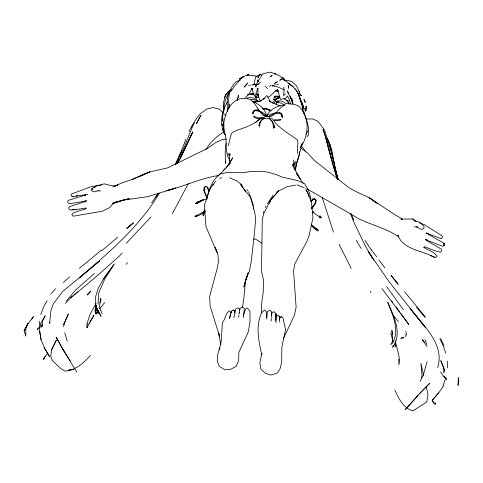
<?xml version="1.0" encoding="UTF-8"?>
<svg xmlns="http://www.w3.org/2000/svg" width="483" height="483" viewBox="0 0 483 483"><rect width="100%" height="100%" fill="white"/><g stroke="black" fill="none" stroke-linecap="round" stroke-linejoin="round"><path stroke-width="0.72" d="M275.956 322.789L275.962 313.678L273.795 311.632L271.953 312.906L271.361 317.452M275.932 318.907L275.926 320.404L275.769 317.488L276.602 315.779L277.948 315.182L279.307 316.148L279.476 318.967M275.938 317.416L275.962 313.678L276.077 317.379M302.346 111.012L302.376 106.658L298.434 93.992L303.892 108.228L303.843 113.728M229.141 106.978L229.165 104.056M261.478 312.338L261.599 303.849L263.205 292.215L263.621 280.581L261.478 271.186L262.299 219.234L263.748 213.619L270.715 199.805L278.739 190.797L270.528 200.179M243.517 317.681L243.571 314.566L243.535 315.097L245.34 309.621L245.919 308.685L247.314 307.961L249.928 311.372L250.019 321.962L248.256 332.038L238.844 352.355L238.699 360.475L236.109 366.38L230.56 369.398L224.867 369.773L219.342 366.362L217.64 362.232L217.567 355.126L221.142 342.157L222.409 322.409C225.718 319.287 225.181 312.966 229.407 310.931L231.23 312.767M271.627 315.477L271.688 311.71L269.749 310.001L267.347 311.698L266.658 319.04M229.516 163.339L229.769 153.558L230.113 154.989M302.418 111.072L302.587 106.097L297.999 92.965M223.846 125.145L223.025 130.76C220.574 123.153 221.365 114.489 224.77 107.323M222.271 120.684L222.452 118.661M306.023 105.958L305.95 110.498L306.234 106.218M98.019 304.344L98.731 292.976L104.678 279.222L114.447 263.875L103.326 279.12L98.218 288.339L95.652 296.514L95.791 312.899L96.177 314.028L94.946 310.931L96.117 305.322M237.244 100.313L238.53 95.296M263.627 213.088L263.742 211.632M96.195 305.334L95.954 308.202L98.109 313.654L97.089 310.285M225.803 161.165L225.621 163.302C225.338 156.685 224.607 149.808 226.189 143.354M204.321 190.224L204.532 187.851L205.589 186.885M421.701 377.887L421.967 374.935L420.886 363.162L423.651 375.683M237.201 100.416L237.34 99.003M259.745 125.779L260.035 122.93L261.913 119.989L264.491 118.359M237.304 100.47L238.729 95.048M229.956 315.888L229.66 318.478L230.518 314.656M282.966 77.721L283.02 77.274L282.712 77.642M206.73 199.292C208.457 189.722 212.381 180.111 220.085 173.777L227.209 172.54L243.305 172.721L249.663 171.61L262.136 171.308L267.703 172.165L276.542 174.689L282.633 177.237L297.782 180.6L304.278 183.395C308.178 188.69 310.823 195.017 311.064 201.628M239.333 313.171L239.822 309.12L237.859 307.798L235.891 308.866L234.605 312.893M56.312 340.062L51.512 350.078L50.757 356.243L52.393 360.65L60.689 368.475L64.794 371.113C75.565 370.425 83.758 363.089 90.49 355.253M196.756 216.541L196.835 215.937L196.249 215.587M243.535 315.097L244.398 308.691L242.508 306.802L240.075 308.414L239.61 310.551M295.451 171.018L296.477 163.755L295.898 165.826M284.614 78.874L284.421 80.214L285.362 80.136M227.415 111.434L227.982 107.6L227.258 110.275M242.466 307.393L243.897 297.83L245.503 280.514L247.894 273.475M195.428 203.138L195.343 203.663L197.149 203.041M437.652 367.817C445.193 343.83 422.788 325.554 410.121 308.402L425.65 327.818L389.105 281.752L368.058 251.287L372.858 258.954M227.336 102.287L223.587 109.285C224.341 102.07 226.654 94.813 231.309 89.162M276.028 104.177L276.385 102.136L281.04 103.139L284.759 105.113M238.626 317.277L239 315.218M261.979 353.628L261.738 354.969C258.749 340.455 255.314 326.846 261.599 312.743L264.66 309.911L266.525 312.048L266.809 317.754M254.215 82.515L255.942 76.489L260.283 74.497L261.973 74.943L263.368 73.657L269.502 72.154L272.545 72.867L278.769 75.306L284.089 79.14L282.633 78.898M271.035 321.261L271.573 318.496M312.356 199.008L314.312 198.525L315.725 200.016L315.164 202.836L311.644 208.034M63.581 326.804L64.311 323.362L68.417 313.974L63.798 324.069M224.619 107.003L222.669 116.137L223.152 122.356L223.955 124.306M238.844 314.119L239.151 312.688M261.798 353.791L259.83 362.89L260.88 369.211L265.572 373.395L271.06 375.043L277.224 372.973L279.856 369.338L281.674 362.335L281.855 347.078L285.58 329.472L283.002 318.055L281.305 316.709L279.947 317.935L281.305 316.709M276.445 103.344L276.336 104.733M259.111 125.23L259.806 122.296L258.973 125.169M96.045 303.402L90.194 314.185L86.783 324.286L87.037 327.565L87.351 326.291M87.671 325.011L87.984 323.737M233.778 317.832L235.046 312.851L234.78 310.961L233.168 310.014L231.641 311.052L230.168 315.266M231.236 312.495L231.641 311.052L230.892 313.032M316.546 230.264L316.727 229.606L317.289 229.63M427.117 361.652L423.368 375.019L420.065 381.449M294.92 169.273L295.505 167.209M228.35 145.794L230.783 135.421L232.166 132.541L236.628 130.44L248.057 126.401M224.909 97.675L223.255 103.32L223.587 109.285M248.129 272.774L243.909 286.932L245.503 280.514L249.361 271.126L251.088 262.432L254.233 235.456L255.628 219.228L254.795 212.592L250.623 197.511L240.691 184.693L245.847 191.902M100.126 300.372L100.772 298.246L99.413 307.176L102.197 313.721M269.629 203.343L270.715 199.805M219.415 349.789L220.037 347.893M85.111 195.663L85.618 194.16M294.805 169.956L299.478 154.572L299.4 151.722M302.449 143.004L297.166 161.25L293.809 165.657M393.283 345.417L392.643 347.289C402.75 333.282 393.736 315.991 387.746 302.255C392.613 315.145 400.341 330.801 392.069 343.866M257.874 77.974L258.653 75.716L260.126 73.941L258.067 77.817M405.418 336.681L406.245 334.278M442.929 386.038L445.93 377.422M40.771 314.626L43.416 307.291L47.189 300.607M99.836 302.799L101.086 299.394M185.901 139.231L181.596 150.479L175.16 164.727M50.087 322.101L49.568 323.447L50.92 310.539L53.522 303.523L62.838 291.34L99.667 260.923L79.423 277.834C108.85 252.549 139.243 227.028 159.287 193.266M265.36 207.527L265.904 206.163M229.993 90.713L227.825 96.135L226.992 103.465L228.441 108.27M252.259 113.734L253.34 111.09L255.954 109.931C260.029 110.734 263.947 112.732 266.616 115.974L266.242 116.427L259.703 111.561L255.724 110.541L253.792 111.44L252.784 113.885L253.901 110.885L255.954 109.931M267.884 117.073L268.143 116.445L270.039 117.749M181.789 150.738L175.492 164.637M426.718 240.981L427.183 239.93L425.33 239.58L442.639 246.276L444.179 245.436L444.457 244.483L443.937 243.251L428.27 234.291M302.364 143.046L300.341 147.665C308.927 135.705 310.056 117.532 299.333 106.52L294.624 104.388L286.516 103.579M192.681 132.155L180.739 157.76L177.303 163.586M390.838 344.868L392.667 340.781L391.888 330.366L392.462 334.725M205.1 211.095L204.17 213.142L204.961 211.457M283.581 338.269L294.509 315.097L296.121 307.309L293.555 270.975L294.835 263.905L306.934 241.301L308.885 236.368L312.984 217.67L311.312 201.345L305.854 188.642M222.307 125.652L223.472 123.213M63.671 324.697L64.311 323.362M51.512 350.078L56.294 340.123M41.804 325.409L42.45 324.075L41.804 326.979L42.45 321.129L45.257 315.773L40.288 323.972L40.838 327.402M189.076 131.648L191.304 127.071L194.069 122.996L191.304 127.071M180.37 157.657L192.82 131.847L180.594 157.512L177.315 163.218M175.854 164.16L184.089 147.46L194.788 120.998L199.998 113.988L206.633 109.08L213.124 107.528L219.59 109.285L222.711 112.219M223.732 122.622L222.524 125.073L221.745 124.662M423.971 247.477L424.394 246.644L435.074 250.864L440.605 252.174L441.794 250.882L441.251 249.137L426.718 240.564M188.346 183.558L172.359 213.715M205.927 149.603C210.183 142.189 216.782 136.242 224.003 131.75M196.297 123.672L200.964 115.262L196.472 123.702M87.037 327.565L94.034 315.085L89.627 322.372M266.864 115.515C270.281 109.043 278.009 105.209 285.181 104.889M260.627 77.274L261.973 74.943M229.872 162.723L232.709 157.802L226.292 167.535L219.276 175.118M203.446 215.074L205.015 212.369M213.033 185.297L214.85 182.2L215.919 181.318M213.069 184.047L209.682 189.734L204.345 205.263L205.975 226.551L215.672 249.626L217.441 252.724M273.807 103.187L274.344 102.299C277.973 99.685 283.267 100.609 286.075 103.99M305.884 134.316L308.057 130.736M273.07 195.138L267.389 203.748M259.498 122.972L261.436 119.917L264.171 118.166M155.448 197.45L158.189 193.152M260.289 77.86C258.659 80.764 256.032 83.505 255.887 86.988L255.833 85.606L254.758 83.957M311.034 201.828L312.839 199.286L311.137 201.731M25.768 328.235L24.15 330.692L25.75 336.083L25.853 328.307L27.96 323.423L24.15 330.692L27.241 324.83L33.466 316.558L31.842 319.022M204.532 212.055L202.951 214.44L202.854 215.285L203.403 215.545L203.18 214.687M230.85 91.486L233.971 86.928L241.313 78.27L246.252 75.215L253.412 75.457L257.246 76.489M443.418 386.068L438.757 392.848L432.279 400.208L438.467 392.957M43.422 358.615L47.823 353.085M126.129 264.37L127.385 262.571M43.555 359.008L45.324 356.526M103.326 279.12L113.602 264.992M307.037 136.767L308.534 134.721C309.549 127.053 306.27 119.337 303.71 112.201M66.201 301.144L75.263 290.392L94.433 273.45M151.68 202.655L158.406 193.568M293.435 164.341L295.614 161.419M311.149 201.538L312.839 199.286M311.807 208.777L315.767 203.168L316.202 200.191L314.312 198.525M311.752 208.197L313.793 205.613M263.748 99.033L266.785 95.501L270.281 101.454L269.755 101.146L273.082 103.072L272.696 102.873L280.375 106.097M95.568 313.775L97.397 311.529M99.673 308.728L104.69 302.557M244.326 87.067L247.719 83.064L244.41 86.922M266.03 116.53L266.284 116.234L266.375 116.904M204.955 210.691L203.162 212.774L199.648 215.152L194.933 216.782L194.891 216.118L196.937 215.08M202.715 212.466L205.142 209.749M253.007 85.074L254.758 83.064M50.866 294.026L55.515 288.743M266.93 115.654L268.113 114.314L266.568 115.98C265.155 108.838 258.743 103.579 252.041 101.345M417.71 395.595L405.152 409.735L422.287 390.819L429.562 383.448L419.715 393.373M122.235 252.911L119.76 255.646L97.017 275.968L69.963 298.585L65.344 303.336M87.145 294.708L90.55 291.02M87.405 295.041L90.81 291.382M126.377 243.184L151.022 216.952M268.095 116.638L267.848 116.113L268.095 116.638L275.545 113.372L279.723 113.282L281.523 114.61L282.096 117.236L281.565 114.042L279.651 112.642L275.527 112.799L271.446 113.964L269.206 115.159M39.672 327.021L37.119 329.641L39.727 327.154M244.543 98.84L248.956 93.853L252.223 88.341L253.237 93.358L255.483 97.258L255.942 93.654L257.777 88.244L258.145 94.746L259.582 99.758L260.512 100.536L263.917 99.009M223.52 170.251L230.904 163.006M63.406 282.428L69.751 276.837M256.757 85.032L260.355 82.291M280.943 317.041L279.506 318.273L279.639 321.895M112.503 203.639L113.632 202.667L129.136 198.61L113.632 202.667L109.78 207.551L102.094 211.252L73.676 216.118L72.728 215.931L71.846 214.476L72.83 213.299L77.304 211.391L86.119 208.819M101.418 250.194L79.339 268.385M117.647 237.31L101.774 250.695M133.417 222.711L126.884 228.193L131.853 224.034M275.069 100.488L276.662 99.154L275.588 99.166L276.982 98.719M255.344 122.694L261.635 117.472M279.965 80.353L281.818 78.838M276.584 192.017L287.18 186.692L295.602 185.11M43.138 359.539L44.768 358.223L43.283 359.213M269.55 86.457L270.987 85.304M260.005 118.776L255.133 122.676L248.697 126.063M70.488 297.673L72.776 295.85M73.917 294.938L75.632 293.567M76.773 292.656L77.914 291.744M279.693 80.22L281.565 78.747M126.769 228.399L130.175 225.724M131.877 224.384L133.574 223.043M283.926 105.379L279.85 108.542L276.566 112.297L271.597 116.288L268.602 116.451M285.731 93.871L283.467 95.531L284.07 90.538L283.775 87.055M271.887 75.559L270.347 76.67L272.116 75.596M275.28 100.271L273.124 101.678M277.302 81.615L274.622 83.462L277.393 81.85M243.13 76.598L239.242 79.085L243.372 76.676M274.966 74.044L275.811 73.561L274.712 73.953M201.985 200.542L203.283 200.137L198.006 202.987L195.681 203.542M197.299 215.225L202.957 212.272M99.637 185.297L104.129 183.83L114.507 186.384L120.527 183.486L130.802 179.821L150.026 171.882L167.77 167.843L207.581 148.366L215.653 142.521L222.844 139.388L226.322 139.128M203.252 199.425L197.789 202.039L199.847 201.326M132.632 179.567L146.053 173.162L150.026 171.882L139.321 176.651M259.015 101.768L260.856 100.935M268.083 97.306C271.76 95.405 274.115 91.547 277.64 89.246L280.382 99.365L284.91 98.508L286.594 97.481L287.288 95.882L288.961 98.701L290.76 103.875M114.507 186.384L117.816 184.965M275.244 84.815L272.255 85.938M266.616 115.974L266.242 116.427M266.284 116.234C262.372 118.069 257.584 118.782 253.841 116.143M240.262 80.1L236.175 81.73C228.833 88.063 227.638 98.713 229.401 107.709M245.95 98.641C249.578 96.648 254.257 97.331 257.113 100.331L257.517 101.327M253.309 239.604L255.211 238.886L261.925 243.172M263 98.84L264.805 98.17M274.531 99.341L273.698 99.42L274.688 99.057M316.305 228.815L317.464 229.002M259.13 127.077L259.715 126.866M84.972 201.544L69.661 206.652L68.562 208.107L69.353 209.737L70.681 210.063L75.771 209.405L72.209 209.592M112.63 203.874L123.038 200.185L147.828 196.653L175.878 187.929L166.255 190.803C183.178 186.734 199.081 178.915 216.354 175.86L218.455 175.812M248.703 85.708L250.623 85.044M201.224 200.85L203.283 200.137M307.206 188.919C324.606 199.068 342.055 208.885 359.358 219.089C372.381 225.211 386.986 228.688 398.867 236.887L397.841 235.124C402.786 248.908 419.449 250.043 431.005 255.664L430.317 255.356L434.881 257.439L436.56 256.878L437.006 256.05C433.957 251.607 428.125 250.218 423.76 247.356M85.811 194.891L68.755 200.234L67.668 201.405L67.874 202.631L69.582 203.705L86.783 200.928L84.923 200.843L85.02 201.972M197.456 201.948L200.693 200.94M98.761 190.598L94.65 191.829L92.772 191.503L91.595 190.012L92.331 188.225L95.091 186.957L94.209 187.537L96.86 185.55L101.515 184.886M203.633 199.787L207.098 198.755L206.591 198.567M276.433 98.924L275.274 99.257L276.662 99.154M281.021 119.85L277.894 120.756L274.235 120.539M258.616 101.424L259.178 101.333L253.49 102.275L261.846 100.494M113.034 186.142L117.798 184.868M247.936 94.928L249.276 94.596M280.653 119.204L277.731 119.887L274.326 119.693M278.051 101.684L278.963 101.484M247.447 74.968L249.162 74.593L247.181 74.877M277.157 98.224L279.228 97.801M247.996 94.759L248.854 94.59M73.814 369.151L68.338 370.238L71.218 369.682M403.975 337.599L400.793 338.227L403.601 337.738M263.959 118.015L259.619 118.866L256.099 118.269L253.309 116.681M87.834 194.401L76.399 196.026L77.709 195.198L75.795 196.472L72.353 196.49L73.7 196.333M219.662 178.239L221.83 177.877M263.018 108.778L266.326 108.717L270.963 110.77L266.314 108.82L263.006 108.856M277.429 98.097L279.198 97.874L277.284 98.043M98.997 185.502L91.613 186.504L71.78 193.888L71.061 194.83L71.128 195.754L72.045 196.557L73.494 196.382M251.238 88.763L252.555 88.606M312.519 199.557L314.499 199.322M262.553 108.916L265.499 108.572L270.903 110.752L266.314 108.82L263.253 108.91M247.954 94.65L250.333 94.378M252.041 84.905L255.585 84.543M257.004 84.404L259.13 84.187M251.226 89.144L252.579 89.011M273.698 99.42L274.912 99.305M282.483 79.278L285.091 80.504L287.735 80.395L292.064 81.639L296.562 85.799L299.822 93.068L299.08 91.486M306.325 119.09L312.682 118.903L318.062 121.45L324.642 130.217L331.423 152.984L338.275 179.748M250.23 99.619L255 99.691L255.09 101.786M72.154 209.743L74.962 209.749L85.896 207.986L86.065 208.916M244.144 98.466C232.776 97.771 226.449 110.076 224.426 119.597C222.591 125.96 224.903 131.913 225.887 138.096C226.497 145.588 225.247 153.552 229.721 160.133M252.09 101.539L254.505 102.257M414.209 226.865L417.608 227.052M257.113 88.938L257.819 88.981M253.992 93.485L252.011 93.569L253.829 93.835M279.832 96.769L276.433 96.781L273.583 98.158L275.159 96.497C271.802 96.292 278.981 95.646 279.772 96.497M427.485 233.198L426.006 233.017L441.196 238.68L442.754 237.189L441.528 235.432L424.195 224.601L419.322 222.76M257.318 88.401L258.254 88.588M417.753 227.022L416.69 226.883L420.452 229.02L422.589 229.196L424.116 227.958L423.839 226.129L419.31 222.114L415.175 220.96L412.826 218.998L400.92 219.089L402.158 219.511M276.783 84.326L278.28 84.537M275.648 91.015L278.498 91.625M97.862 190.556L100.796 191.105M256.678 98.387L255.35 96.721L256.28 96.902M276.191 90.556L278.492 91.1M271.869 85.666L277.713 86.922L284.372 89.88M247.181 98.755L250.508 99.468C255.791 103.803 258.278 110.221 262.776 115.208L266.489 116.343M264.243 118.202L266.205 118.746L272.327 118.703C278.425 128.321 288.81 133.296 297.498 140.004L297.945 143.095L297.431 147.804L297.474 153.685M256.57 93.811L258.61 94.686L257.33 94.463L258.61 96.449L256.008 94.451M255.35 96.721L256.721 97.137L255.616 96.546M257.143 97.276L258.339 97.663L257.397 97.083M434.851 257.433L430.317 255.356M320.47 216.185L319.637 215.889L321.491 217.537L321.286 218.165L312.302 211.989M253.08 94.813L250.236 93.491M253.086 94.867L250.816 94.028L253.08 94.891M288.864 101.176L285.99 99.733M297.009 184.844L304.248 187.899M229.588 177.78L236.905 180.95L242.508 185.297M312.29 211.131L314.3 212.109M284.082 98.882L285.332 99.625M402.17 219.047L393.585 213.891L369.423 197.819L355.814 191.522L349.094 187.827L314.24 160.356L307.671 153.033L301.223 148.335M233.168 310.014L234.539 310.907M225.32 134.727L224.317 134.063L222.681 128.412M259.021 125.435L259.667 125.894M279.651 112.642L282.036 114.368L282.652 117.206M416.008 221.317L412.826 218.998L414.728 221.148M269.212 100.893L271.023 102.221M375.967 202.721L369.423 197.819L377.356 203.639M196.702 203.029L197.287 203.476L196.641 202.178M311.227 224.637L318.46 230.228L318.4 230.759L318.055 230.952L313.938 228.205L311.402 225.603M285.091 80.504L291.871 85.829M293.169 86.705L288.695 83.154C292.173 86.27 296.477 89.12 297.951 93.787M285.954 99.993L287.035 100.862M311.378 224.879L316.009 229.153M269.472 118.927L271.76 121.112L273.221 124.433L273.306 127.325M270.281 119.277L272.213 121.148L273.722 124.596L274.169 127.415L273.601 123.871L274.048 126.944M265.167 86.065L267.359 88.624M299.351 93.557L301.344 95.604M299.225 93.442L301.567 95.851M393.639 315.918L398.348 321.461M416.581 307.345L425.016 317.409M425.354 316.926L404.537 291.654M224.42 114.085L225.766 115.715M443.889 376.088L446.606 379.397L443.509 376.172L440.514 371.85M287.669 92.005L288.599 93.147M391.224 275.328L398.197 283.938M256.183 99.498L257.379 100.989M371.167 249.783L376.71 256.721M391.067 275.666L398.143 284.535M424.66 342.513L422.396 339.67L427.026 346.534M246.952 189.602L247.773 190.664M378.871 260.023L384.879 267.824M382.005 288.665L408.715 324.401L400.437 312.972M301.247 145.588L305.407 151.239M305.842 190.085L307.834 192.82L308.975 196.913M386.732 286.733L403.516 309.893M391.719 300.945L392.594 302.147M396.078 306.959L399.562 311.77M295.125 88.655L297.299 91.692M300.643 100.675L302.316 103.151L303.892 108.228L302.539 105.578M432.152 400.703L434.114 403.613L435.358 404.325L435.177 402.81L435.286 403.981L434.314 403.251L432.321 400.135M365.076 240.474L371.222 249.868M287.518 101.267L289.124 103.869M70.675 361.695L62.186 348.122L56.167 337.158L63.895 351.026L62.186 348.122L76.888 372.248M356.249 240.48L361.079 248.479M257.638 109.037L258.351 110.227M287.554 101.339L288.695 103.241M373.83 260.307L365.939 247.127L353.58 221.643L350.459 213.287M44.231 347.82L49.429 356.49L44.521 347.965L41.218 340.165M303.191 183.504L296.417 173.367L300.275 179.018L294.853 169.328L292.674 164.51L293.169 166.581M216.795 250.659L215.062 247.495L218.05 255.133L218.394 262.221L217.048 268.953L209.67 296.393L210.117 306.017L219.511 336.15M206.887 198.036L203.76 190.387L203.923 187.73L205.468 186.172L207.599 187.048L209.103 191.069M327.13 138.44C334.085 150.95 333.216 166.025 338.197 179.284M394.774 390.004C398.795 398.258 403.124 408.461 413.001 410.846L426.761 401.959L427.998 394.243L426.115 386.605M339.048 244.277L351.219 268.518M287.083 90.713L292.885 102.71L290.114 96.039L292.813 103.76M439.874 338.837L443.237 345.834L445.875 353.254M440.695 338.547L443.998 345.611M304.163 99.619L305.467 102.402M370.358 291.171L370.968 292.529M327.251 138.204L329.328 142.829L330.801 147.834L332.467 156.232M227.916 153.057L229.075 155.725M206.344 196.158L204.061 190.29M351.201 213.866L353.804 220.079M268.143 116.445L268.288 116.789M303.904 99.359L305.081 102.311M252.772 203.325L248.594 191.733M425.052 339.682L426.833 344.403M336.307 175.468L337.901 179.688M336.959 178.221L328.15 147.623M207.122 187.066L208.626 191.057M337.695 179.507C331.549 163.121 328.724 145.727 323.049 129.203L326.061 138.555L327.993 146.923M298.222 93.678L302.587 106.097L298.434 93.992M395.287 342.9L397.243 348.503L399.731 360.052L398.886 364.78L398.753 359.352M322.197 197.287L333.475 232.118M64.728 332.696L67.252 341.155M219.614 336.337L218.485 332.413L220.773 344.578M329.328 142.829L330.843 148.112M305.033 108.639L305.739 111.229L305.196 108.355M331.966 160.688L326.079 138.373M335.504 170.119L336.597 174.291M336.965 175.679L337.695 178.462M390.801 333.022L392.981 341.384M335.51 170.191L336.065 172.34M336.434 173.777L337.732 178.801M332.419 155.985L335.166 168.144M257.741 80.087L258.025 81.693L257.928 79.955M291.913 98.091L292.897 103.718M273.601 123.871L273.722 124.596M39.666 331.356L41.037 339.778L39.66 331.024L39.666 331.356L39.624 321.316M405.859 331.103L406.336 334.634M253.026 203.977L253.297 206.15M253.478 207.599L253.66 209.054M279.53 319.16L279.168 316.184L279.343 318.285M315.725 200.016L315.804 200.699M395.505 341.04L395.915 345.285L395.094 347.084L395.348 341.004M293.646 159.951L294.062 168.567M208.608 191.346L208.65 192.771M428.228 233.289L428.258 234.81M447.33 361.055L447.427 367.883M227.288 109.236L227.294 110.661M458.313 377.694L458.017 385.446L458.85 380.175L458.313 377.694M319.71 216.74L319.577 217.41L320.289 216.782L319.71 216.74M92.313 188.243L91.818 189.873L92.331 188.225M444.698 370.026L443.792 372.888L443.207 366.857L440.792 360.626L444.698 370.026M225.386 95.296L224.68 97.488L225.531 95.091L229.781 90.345L227.427 92.452L225.386 95.296M274.157 127.162L273.456 128.261L273.42 127.47L274.157 127.162M277.013 101.533C277.671 103.537 279.844 101.883 277.013 101.533M100.965 316.353L96.129 306.723L100.965 316.353M288.478 86.511L288.188 85.358L288.653 88.28L288.478 86.511M444.034 243.915L443.937 243.251L444.179 245.436L444.034 243.915"/></g></svg>
